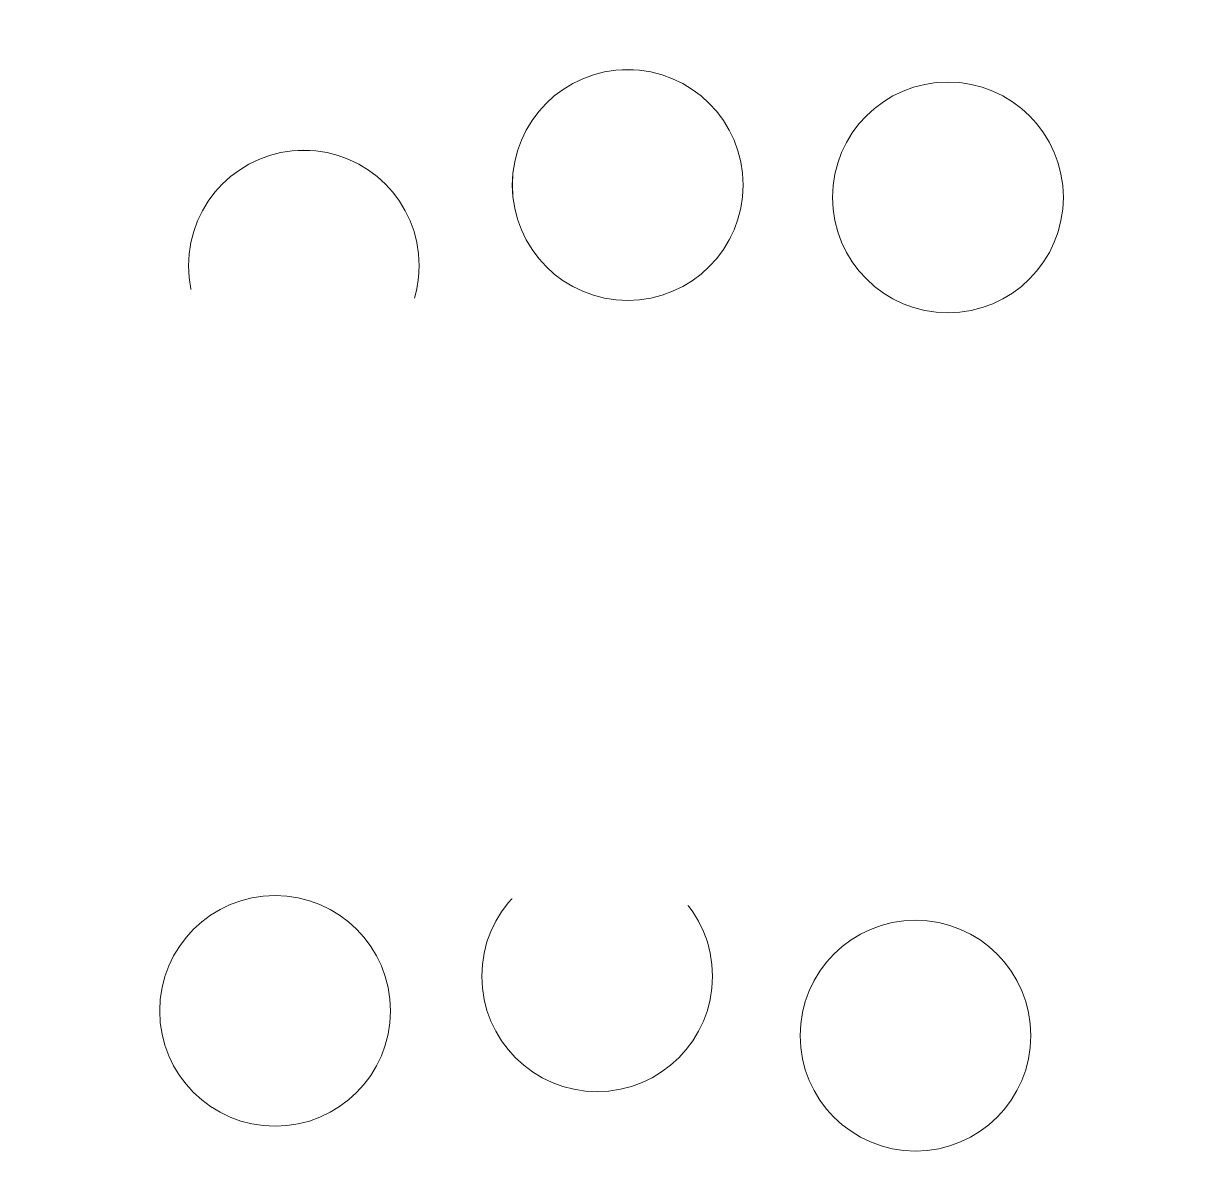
# Model space of a CAD drawing. Header units: millimetres. Extents: x 32078 to 83548, y -4690 to 56252.
# Drawn here: x 68808 to 70642, y 44931 to 46697 of the extents above; entities that cross this region are included whole.
import ezdxf

# ---------------------------------------------------------------- set-up
doc = ezdxf.new("R2010")
doc.units = ezdxf.units.MM
doc.header["$MEASUREMENT"] = 0
doc.layers.add('FURN-FREE', color=1, linetype='Continuous', lineweight=0)

# ---------------------------------------------------------------- blocks, each defined once
blk = doc.blocks.new('*U308')
at = {"color": 0, "linetype": 'ByBlock', "lineweight": -2}
for points in [[(-142.2, 123.4), (-160.9, 93.7), (-190.5, 112.4), (-171.8, 142)], [(159.5, 81.4), (143.2, 112.3), (174.2, 128.6), (190.5, 97.7)], [(-27.7, -158.9), (7.3, -160.3), (5.9, -195.3), (-29.1, -193.9)]]:
    blk.add_wipeout(points, dxfattribs=at)
blk.add_wipeout([(176.4, 8.3), (176.5, 19.6), (175.8, 30.9), (174.5, 42.1), (172.5, 53.3), (169.7, 64.2), (166.3, 75), (162.2, 85.6), (157.5, 95.8), (152.1, 105.8), (146.1, 115.4), (139.5, 124.6), (132.4, 133.3), (124.7, 141.6), (116.5, 149.4), (107.9, 156.7), (98.8, 163.4), (89.3, 169.5), (79.4, 175.1), (69.2, 179.9), (58.7, 184.2), (48, 187.7), (37.1, 190.6), (26, 192.8), (14.8, 194.3), (3.5, 195.1), (-7.8, 195.2), (-19.1, 194.6), (-30.3, 193.2), (-41.5, 191.2), (-52.4, 188.5), (-63.2, 185.1), (-73.8, 181), (-84, 176.2), (-94, 170.9), (-103.6, 164.9), (-112.8, 158.3), (-121.5, 151.1), (-129.8, 143.5), (-137.6, 135.3), (-144.9, 126.6), (-151.6, 117.5), (-157.7, 108), (-163.3, 98.1), (-168.1, 87.9), (-172.4, 77.5), (-176, 66.7), (-178.8, 55.8), (-181, 44.7), (-182.5, 33.5), (-183.3, 22.2), (-183.4, 10.9), (-182.8, -0.4), (-181.5, -11.6), (-179.4, -22.7), (-176.7, -33.7), (-173.3, -44.5), (-169.2, -55), (-164.4, -65.3), (-159.1, -75.2), (-153.1, -84.8), (-146.5, -94), (-139.3, -102.8), (-131.7, -111.1), (-123.5, -118.9), (-114.8, -126.2), (-105.7, -132.9), (-96.2, -139), (-86.3, -144.5), (-76.1, -149.4), (-65.7, -153.7), (-54.9, -157.2), (-44, -160.1), (-32.9, -162.3), (-21.7, -163.8), (-10.4, -164.6), (0.9, -164.7), (12.2, -164.1), (23.4, -162.7), (34.5, -160.7), (45.5, -157.9), (56.3, -154.5), (66.8, -150.4), (77.1, -145.7), (87, -140.3), (96.6, -134.3), (105.8, -127.8), (114.6, -120.6), (122.9, -112.9), (130.7, -104.7), (138, -96.1), (144.7, -87), (150.8, -77.5), (156.3, -67.6), (161.2, -57.4), (165.4, -46.9), (169, -36.2), (171.9, -25.3), (174.1, -14.2)], dxfattribs=at)
blk.add_circle((-3.5, 15.3), 180, dxfattribs=at)
blk = doc.blocks.new('*U309')
at = {"color": 0, "linetype": 'ByBlock', "lineweight": -2}
for points in [[(-142.2, 123.4), (-160.9, 93.7), (-190.5, 112.4), (-171.8, 142)], [(159.5, 81.4), (143.2, 112.3), (174.2, 128.6), (190.5, 97.7)], [(-27.7, -158.9), (7.3, -160.3), (5.9, -195.3), (-29.1, -193.9)]]:
    blk.add_wipeout(points, dxfattribs=at)
blk.add_wipeout([(176.4, 8.3), (176.5, 19.6), (175.8, 30.9), (174.5, 42.1), (172.5, 53.3), (169.7, 64.2), (166.3, 75), (162.2, 85.6), (157.5, 95.8), (152.1, 105.8), (146.1, 115.4), (139.5, 124.6), (132.4, 133.3), (124.7, 141.6), (116.5, 149.4), (107.9, 156.7), (98.8, 163.4), (89.3, 169.5), (79.4, 175.1), (69.2, 179.9), (58.7, 184.2), (48, 187.7), (37.1, 190.6), (26, 192.8), (14.8, 194.3), (3.5, 195.1), (-7.8, 195.2), (-19.1, 194.6), (-30.3, 193.2), (-41.5, 191.2), (-52.4, 188.5), (-63.2, 185.1), (-73.8, 181), (-84, 176.2), (-94, 170.9), (-103.6, 164.9), (-112.8, 158.3), (-121.5, 151.1), (-129.8, 143.5), (-137.6, 135.3), (-144.9, 126.6), (-151.6, 117.5), (-157.7, 108), (-163.3, 98.1), (-168.1, 87.9), (-172.4, 77.5), (-176, 66.7), (-178.8, 55.8), (-181, 44.7), (-182.5, 33.5), (-183.3, 22.2), (-183.4, 10.9), (-182.8, -0.4), (-181.5, -11.6), (-179.4, -22.7), (-176.7, -33.7), (-173.3, -44.5), (-169.2, -55), (-164.4, -65.3), (-159.1, -75.2), (-153.1, -84.8), (-146.5, -94), (-139.3, -102.8), (-131.7, -111.1), (-123.5, -118.9), (-114.8, -126.2), (-105.7, -132.9), (-96.2, -139), (-86.3, -144.5), (-76.1, -149.4), (-65.7, -153.7), (-54.9, -157.2), (-44, -160.1), (-32.9, -162.3), (-21.7, -163.8), (-10.4, -164.6), (0.9, -164.7), (12.2, -164.1), (23.4, -162.7), (34.5, -160.7), (45.5, -157.9), (56.3, -154.5), (66.8, -150.4), (77.1, -145.7), (87, -140.3), (96.6, -134.3), (105.8, -127.8), (114.6, -120.6), (122.9, -112.9), (130.7, -104.7), (138, -96.1), (144.7, -87), (150.8, -77.5), (156.3, -67.6), (161.2, -57.4), (165.4, -46.9), (169, -36.2), (171.9, -25.3), (174.1, -14.2)], dxfattribs=at)
blk.add_circle((-3.5, 15.3), 180, dxfattribs=at)
blk = doc.blocks.new('*U310')
at = {"color": 0, "linetype": 'ByBlock', "lineweight": -2}
for points in [[(-142.2, 123.4), (-160.9, 93.7), (-190.5, 112.4), (-171.8, 142)], [(159.5, 81.4), (143.2, 112.3), (174.2, 128.6), (190.5, 97.7)], [(-27.7, -158.9), (7.3, -160.3), (5.9, -195.3), (-29.1, -193.9)]]:
    blk.add_wipeout(points, dxfattribs=at)
blk.add_wipeout([(176.4, 8.3), (175.6, -3), (174.1, -14.2), (171.9, -25.3), (169, -36.2), (165.4, -46.9), (161.2, -57.4), (156.3, -67.6), (150.8, -77.5), (144.7, -87), (138, -96.1), (130.7, -104.7), (122.9, -112.9), (114.6, -120.6), (105.8, -127.8), (96.6, -134.3), (87, -140.3), (77.1, -145.7), (66.8, -150.4), (56.3, -154.5), (45.5, -157.9), (34.5, -160.7), (23.4, -162.7), (12.2, -164.1), (0.9, -164.7), (-10.4, -164.6), (-21.7, -163.8), (-32.9, -162.3), (-44, -160.1), (-54.9, -157.2), (-65.7, -153.7), (-76.1, -149.4), (-86.3, -144.5), (-96.2, -139), (-105.7, -132.9), (-114.8, -126.2), (-123.5, -118.9), (-131.7, -111.1), (-139.3, -102.8), (-146.5, -94), (-153.1, -84.8), (-159.1, -75.2), (-164.4, -65.3), (-169.2, -55), (-173.3, -44.5), (-176.7, -33.7), (-179.4, -22.7), (-181.5, -11.6), (-182.8, -0.4), (-183.4, 10.9), (-183.3, 22.2), (-182.5, 33.5), (-181, 44.7), (-178.8, 55.8), (-176, 66.7), (-172.4, 77.5), (-168.1, 87.9), (-163.3, 98.1), (-157.7, 108), (-151.6, 117.5), (-144.9, 126.6), (-137.6, 135.3), (-129.8, 143.5), (-121.5, 151.1), (-112.8, 158.3), (-103.6, 164.9), (-94, 170.9), (-84, 176.2), (-73.8, 181), (-63.2, 185.1), (-52.4, 188.5), (-41.5, 191.2), (-30.3, 193.2), (-19.1, 194.6), (-7.8, 195.2), (3.5, 195.1), (14.8, 194.3), (26, 192.8), (37.1, 190.6), (48, 187.7), (58.7, 184.2), (69.2, 179.9), (79.4, 175.1), (89.3, 169.5), (98.8, 163.4), (107.9, 156.7), (116.5, 149.4), (124.7, 141.6), (132.4, 133.3), (139.5, 124.6), (146.1, 115.4), (152.1, 105.8), (157.5, 95.8), (162.2, 85.6), (166.3, 75), (169.7, 64.2), (172.5, 53.3), (174.5, 42.1), (175.8, 30.9)], dxfattribs=at)
at = {"color": 0, "linetype": 'ByBlock', "lineweight": -2, "extrusion": (0, 0, -1)}
blk.add_circle((3.5, 15.3), 180, dxfattribs=at)
blk = doc.blocks.new('*U311')
at = {"color": 0, "linetype": 'ByBlock', "lineweight": -2}
for points in [[(-142.2, 123.4), (-160.9, 93.7), (-190.5, 112.4), (-171.8, 142)], [(159.5, 81.4), (143.2, 112.3), (174.2, 128.6), (190.5, 97.7)], [(-27.7, -158.9), (7.3, -160.3), (5.9, -195.3), (-29.1, -193.9)]]:
    blk.add_wipeout(points, dxfattribs=at)
blk.add_wipeout([(176.4, 8.3), (175.6, -3), (174.1, -14.2), (171.9, -25.3), (169, -36.2), (165.4, -46.9), (161.2, -57.4), (156.3, -67.6), (150.8, -77.5), (144.7, -87), (138, -96.1), (130.7, -104.7), (122.9, -112.9), (114.6, -120.6), (105.8, -127.8), (96.6, -134.3), (87, -140.3), (77.1, -145.7), (66.8, -150.4), (56.3, -154.5), (45.5, -157.9), (34.5, -160.7), (23.4, -162.7), (12.2, -164.1), (0.9, -164.7), (-10.4, -164.6), (-21.7, -163.8), (-32.9, -162.3), (-44, -160.1), (-54.9, -157.2), (-65.7, -153.7), (-76.1, -149.4), (-86.3, -144.5), (-96.2, -139), (-105.7, -132.9), (-114.8, -126.2), (-123.5, -118.9), (-131.7, -111.1), (-139.3, -102.8), (-146.5, -94), (-153.1, -84.8), (-159.1, -75.2), (-164.4, -65.3), (-169.2, -55), (-173.3, -44.5), (-176.7, -33.7), (-179.4, -22.7), (-181.5, -11.6), (-182.8, -0.4), (-183.4, 10.9), (-183.3, 22.2), (-182.5, 33.5), (-181, 44.7), (-178.8, 55.8), (-176, 66.7), (-172.4, 77.5), (-168.1, 87.9), (-163.3, 98.1), (-157.7, 108), (-151.6, 117.5), (-144.9, 126.6), (-137.6, 135.3), (-129.8, 143.5), (-121.5, 151.1), (-112.8, 158.3), (-103.6, 164.9), (-94, 170.9), (-84, 176.2), (-73.8, 181), (-63.2, 185.1), (-52.4, 188.5), (-41.5, 191.2), (-30.3, 193.2), (-19.1, 194.6), (-7.8, 195.2), (3.5, 195.1), (14.8, 194.3), (26, 192.8), (37.1, 190.6), (48, 187.7), (58.7, 184.2), (69.2, 179.9), (79.4, 175.1), (89.3, 169.5), (98.8, 163.4), (107.9, 156.7), (116.5, 149.4), (124.7, 141.6), (132.4, 133.3), (139.5, 124.6), (146.1, 115.4), (152.1, 105.8), (157.5, 95.8), (162.2, 85.6), (166.3, 75), (169.7, 64.2), (172.5, 53.3), (174.5, 42.1), (175.8, 30.9)], dxfattribs=at)
at = {"color": 0, "linetype": 'ByBlock', "lineweight": -2, "extrusion": (0, 0, -1)}
blk.add_circle((3.5, 15.3), 180, dxfattribs=at)
blk = doc.blocks.new('*U312')
at = {"color": 0, "linetype": 'ByBlock', "lineweight": -2}
for points in [[(-142.2, 123.4), (-160.9, 93.7), (-190.5, 112.4), (-171.8, 142)], [(159.5, 81.4), (143.2, 112.3), (174.2, 128.6), (190.5, 97.7)], [(-27.7, -158.9), (7.3, -160.3), (5.9, -195.3), (-29.1, -193.9)]]:
    blk.add_wipeout(points, dxfattribs=at)
blk.add_wipeout([(176.4, 8.3), (175.6, -3), (174.1, -14.2), (171.9, -25.3), (169, -36.2), (165.4, -46.9), (161.2, -57.4), (156.3, -67.6), (150.8, -77.5), (144.7, -87), (138, -96.1), (130.7, -104.7), (122.9, -112.9), (114.6, -120.6), (105.8, -127.8), (96.6, -134.3), (87, -140.3), (77.1, -145.7), (66.8, -150.4), (56.3, -154.5), (45.5, -157.9), (34.5, -160.7), (23.4, -162.7), (12.2, -164.1), (0.9, -164.7), (-10.4, -164.6), (-21.7, -163.8), (-32.9, -162.3), (-44, -160.1), (-54.9, -157.2), (-65.7, -153.7), (-76.1, -149.4), (-86.3, -144.5), (-96.2, -139), (-105.7, -132.9), (-114.8, -126.2), (-123.5, -118.9), (-131.7, -111.1), (-139.3, -102.8), (-146.5, -94), (-153.1, -84.8), (-159.1, -75.2), (-164.4, -65.3), (-169.2, -55), (-173.3, -44.5), (-176.7, -33.7), (-179.4, -22.7), (-181.5, -11.6), (-182.8, -0.4), (-183.4, 10.9), (-183.3, 22.2), (-182.5, 33.5), (-181, 44.7), (-178.8, 55.8), (-176, 66.7), (-172.4, 77.5), (-168.1, 87.9), (-163.3, 98.1), (-157.7, 108), (-151.6, 117.5), (-144.9, 126.6), (-137.6, 135.3), (-129.8, 143.5), (-121.5, 151.1), (-112.8, 158.3), (-103.6, 164.9), (-94, 170.9), (-84, 176.2), (-73.8, 181), (-63.2, 185.1), (-52.4, 188.5), (-41.5, 191.2), (-30.3, 193.2), (-19.1, 194.6), (-7.8, 195.2), (3.5, 195.1), (14.8, 194.3), (26, 192.8), (37.1, 190.6), (48, 187.7), (58.7, 184.2), (69.2, 179.9), (79.4, 175.1), (89.3, 169.5), (98.8, 163.4), (107.9, 156.7), (116.5, 149.4), (124.7, 141.6), (132.4, 133.3), (139.5, 124.6), (146.1, 115.4), (152.1, 105.8), (157.5, 95.8), (162.2, 85.6), (166.3, 75), (169.7, 64.2), (172.5, 53.3), (174.5, 42.1), (175.8, 30.9)], dxfattribs=at)
at = {"color": 0, "linetype": 'ByBlock', "lineweight": -2, "extrusion": (0, 0, -1)}
blk.add_circle((3.5, 15.3), 180, dxfattribs=at)
blk = doc.blocks.new('*U313')
at = {"color": 0, "linetype": 'ByBlock', "lineweight": -2}
for points in [[(-142.2, 123.4), (-160.9, 93.7), (-190.5, 112.4), (-171.8, 142)], [(159.5, 81.4), (143.2, 112.3), (174.2, 128.6), (190.5, 97.7)], [(-27.7, -158.9), (7.3, -160.3), (5.9, -195.3), (-29.1, -193.9)]]:
    blk.add_wipeout(points, dxfattribs=at)
blk.add_wipeout([(176.4, 8.3), (176.5, 19.6), (175.8, 30.9), (174.5, 42.1), (172.5, 53.3), (169.7, 64.2), (166.3, 75), (162.2, 85.6), (157.5, 95.8), (152.1, 105.8), (146.1, 115.4), (139.5, 124.6), (132.4, 133.3), (124.7, 141.6), (116.5, 149.4), (107.9, 156.7), (98.8, 163.4), (89.3, 169.5), (79.4, 175.1), (69.2, 179.9), (58.7, 184.2), (48, 187.7), (37.1, 190.6), (26, 192.8), (14.8, 194.3), (3.5, 195.1), (-7.8, 195.2), (-19.1, 194.6), (-30.3, 193.2), (-41.5, 191.2), (-52.4, 188.5), (-63.2, 185.1), (-73.8, 181), (-84, 176.2), (-94, 170.9), (-103.6, 164.9), (-112.8, 158.3), (-121.5, 151.1), (-129.8, 143.5), (-137.6, 135.3), (-144.9, 126.6), (-151.6, 117.5), (-157.7, 108), (-163.3, 98.1), (-168.1, 87.9), (-172.4, 77.5), (-176, 66.7), (-178.8, 55.8), (-181, 44.7), (-182.5, 33.5), (-183.3, 22.2), (-183.4, 10.9), (-182.8, -0.4), (-181.5, -11.6), (-179.4, -22.7), (-176.7, -33.7), (-173.3, -44.5), (-169.2, -55), (-164.4, -65.3), (-159.1, -75.2), (-153.1, -84.8), (-146.5, -94), (-139.3, -102.8), (-131.7, -111.1), (-123.5, -118.9), (-114.8, -126.2), (-105.7, -132.9), (-96.2, -139), (-86.3, -144.5), (-76.1, -149.4), (-65.7, -153.7), (-54.9, -157.2), (-44, -160.1), (-32.9, -162.3), (-21.7, -163.8), (-10.4, -164.6), (0.9, -164.7), (12.2, -164.1), (23.4, -162.7), (34.5, -160.7), (45.5, -157.9), (56.3, -154.5), (66.8, -150.4), (77.1, -145.7), (87, -140.3), (96.6, -134.3), (105.8, -127.8), (114.6, -120.6), (122.9, -112.9), (130.7, -104.7), (138, -96.1), (144.7, -87), (150.8, -77.5), (156.3, -67.6), (161.2, -57.4), (165.4, -46.9), (169, -36.2), (171.9, -25.3), (174.1, -14.2)], dxfattribs=at)
blk.add_circle((-3.5, 15.3), 180, dxfattribs=at)

msp = doc.modelspace()

# ---------------------------------------------------------------- block references
at = {"layer": 'FURN-FREE', "lineweight": 0}
for name, p, rotation in [('*U309', (69738.6, 46434.7), 299.9998549447856), ('*U308', (69229.6, 46316), 269.9999197948907), ('*U313', (70214.4, 45121.7), 89.99991979489077)]:
    msp.add_blockref(name, p, dxfattribs=dict(at, rotation=rotation))
at = {"layer": 'FURN-FREE', "lineweight": 0, "extrusion": (0, 0, -1)}
for name, p, rotation in [('*U310', (-70264.7, 46421.4), 274.4261981055699), ('*U312', (-69691.8, 45222.4), 124.4261332554647), ('*U311', (-69185, 45161.5), 94.42619810556987)]:
    msp.add_blockref(name, p, dxfattribs=dict(at, rotation=rotation))

# ---------------------------------------------------------------- next in the draw order: wipeouts: each hides what was drawn before it
msp.add_wipeout([(70606.2, 45292.1), (68807.5, 45361.6), (68843.4, 46290.9), (70642.1, 46221.4)]).dxf.layer = 'FURN-FREE'

doc.saveas('drawing.dxf')
